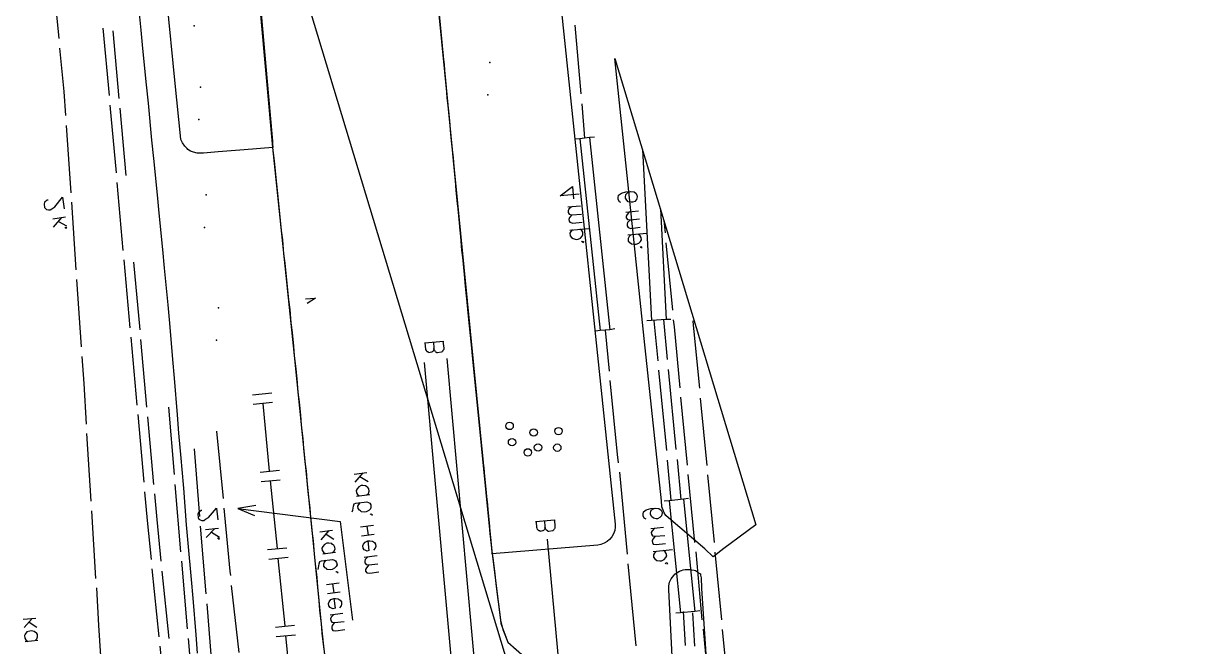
# Model space of a CAD drawing. Header units: metres. Extents: x 5 to 225, y 228 to 542.
# Drawn here: x 115.5 to 178.4, y 460.7 to 494.4 of the extents above; entities that cross this region are included whole.
import ezdxf

# ---------------------------------------------------------------- set-up
doc = ezdxf.new("R2010")
doc.units = ezdxf.units.M
for name, color, linetype in [('BOUNDARY', 7, 'Continuous'), ('CURB', 7, 'Continuous'), ('ELECTR_CABLE', 7, 'Continuous'), ('GAS', 7, 'Continuous'), ('GRASS', 7, 'Continuous'), ('OVERHEAD_POWER_LINE', 7, 'Continuous'), ('ROAD', 7, 'Continuous'), ('TREE', 7, 'Continuous'), ('WATER_PIPELINE', 7, 'Continuous')]:
    doc.layers.add(name, color=color, linetype=linetype)

# ---------------------------------------------------------------- blocks, each defined once
blk = doc.blocks.new('МОЛИНИЯ')
blk.add_circle((0, 0), 0.2)

msp = doc.modelspace()

# ---------------------------------------------------------------- linework, layer by layer
at = {"layer": 'BOUNDARY'}
for points in [[(210.46, 232.699), (117.273, 540.497)], [(121.667, 496.012), (121.865, 494.025), (121.954, 493.032), (122.152, 491.067), (122.263, 490.074), (122.439, 488.087), (122.55, 487.093), (122.748, 485.128), (122.837, 484.135), (123.035, 482.17), (123.124, 481.176), (123.322, 479.19), (123.411, 478.196), (123.565, 476.231), (123.654, 475.238), (123.83, 473.251), (123.896, 472.257), (124.029, 470.911), (124.029, 470.911), (124.073, 470.293), (124.161, 469.299), (124.316, 467.312), (124.404, 466.319), (124.581, 464.354), (124.669, 463.36), (124.824, 461.373), (124.912, 460.38)]]:
    msp.add_lwpolyline(points, dxfattribs=at)
at = {"layer": 'CURB'}
for points in [[(138.004, 494.644), (138.048, 494.114), (138.114, 493.385), (138.158, 492.877), (138.246, 492.149), (138.291, 491.619), (138.357, 490.89), (138.401, 490.383), (138.489, 489.654), (138.533, 489.124), (138.6, 488.396), (138.644, 487.866), (138.732, 487.137), (138.776, 486.63), (138.843, 485.901), (138.887, 485.371), (138.953, 484.643), (139.019, 484.135), (139.085, 483.384), (139.13, 482.876), (139.196, 482.148), (139.262, 481.618), (139.328, 480.889), (139.372, 480.382), (139.439, 479.653), (139.505, 479.123), (139.571, 478.395), (139.615, 477.887), (139.704, 477.136), (139.748, 476.629), (139.814, 475.9), (139.88, 475.37), (139.946, 474.642), (139.991, 474.134), (140.079, 473.405), (140.123, 472.876), (140.211, 472.147), (140.255, 471.639), (140.322, 470.911), (140.388, 470.381), (140.454, 469.652), (140.498, 469.122), (140.587, 468.394), (140.631, 467.886), (140.697, 467.158), (140.763, 466.628), (140.829, 465.899), (140.896, 465.391), (140.984, 464.663), (141.05, 464.133), (141.139, 463.404), (141.205, 462.897), (141.293, 462.168), (141.426, 461.66), (141.69, 460.976), (142.066, 460.623)], [(131.822, 460.203), (131.756, 460.733), (131.667, 461.462), (131.623, 461.969), (131.535, 462.698), (131.491, 463.228), (131.425, 463.956), (131.38, 464.464), (131.292, 465.215), (131.248, 465.723), (131.182, 466.451), (131.116, 466.981), (131.049, 467.709), (131.005, 468.217), (130.917, 468.946), (130.873, 469.476), (130.806, 470.204), (130.74, 470.712), (130.674, 471.441), (130.63, 471.97), (130.542, 472.699), (130.497, 473.229), (130.431, 473.957), (130.365, 474.465), (130.299, 475.194), (130.255, 475.723), (130.166, 476.452), (130.122, 476.96), (130.056, 477.688), (129.99, 478.218), (129.923, 478.947), (129.857, 479.454), (129.791, 480.183), (129.725, 480.713), (129.658, 481.441), (129.592, 481.949), (129.526, 482.7), (129.46, 483.208), (129.394, 483.936), (129.327, 484.466), (129.261, 485.195), (129.217, 485.702), (129.129, 486.431), (129.084, 486.961), (128.996, 487.689), (128.952, 488.197), (128.886, 488.926), (128.842, 489.455), (128.775, 490.184), (128.731, 490.714), (128.665, 491.442), (128.621, 491.95), (128.555, 492.679), (128.51, 493.208), (128.444, 493.937), (128.4, 494.445)]]:
    msp.add_lwpolyline(points, dxfattribs=at)
at = {"layer": 'ELECTR_CABLE'}
for points in [[(117.075, 497.204), (117.428, 493.562)], [(119.812, 494.136), (120.143, 490.493)], [(120.342, 493.981), (120.673, 490.338)], [(145.311, 494.29), (145.642, 490.581)], [(117.472, 493.054), (117.693, 490.714), (117.693, 490.714), (117.781, 489.411)], [(120.187, 489.963), (120.519, 486.32)], [(120.717, 489.809), (121.048, 486.166)], [(145.686, 490.051), (145.841, 488.197)], [(117.825, 488.881), (118.068, 485.239)], [(146.371, 488.241), (146.106, 488.219), (146.106, 488.219), (145.576, 488.153), (145.576, 488.153), (145.333, 488.131)], [(145.576, 488.153), (146.68, 477.799)], [(146.106, 488.219), (147.21, 477.843)], [(148.966, 487.582), (149.462, 478.351)], [(120.563, 485.791), (120.894, 482.126)], [(145.554, 485.172), (144.516, 485.084), (144.516, 485.084), (145.179, 485.57), (145.179, 485.57), (145.245, 484.908)], [(147.806, 484.709), (147.717, 484.753), (147.717, 484.753), (147.651, 484.885), (147.651, 484.885), (147.651, 484.974), (147.651, 484.974), (147.673, 485.106), (147.673, 485.106), (147.828, 485.217), (147.828, 485.217), (148.071, 485.283), (148.071, 485.283), (148.314, 485.305), (148.314, 485.305), (148.512, 485.283), (148.512, 485.283), (148.623, 485.195), (148.623, 485.195), (148.689, 485.062), (148.689, 485.062), (148.689, 485.018), (148.689, 485.018), (148.645, 484.885), (148.645, 484.885), (148.556, 484.775), (148.556, 484.775), (148.424, 484.731), (148.424, 484.731), (148.358, 484.731), (148.358, 484.731), (148.203, 484.753), (148.203, 484.753), (148.115, 484.841), (148.115, 484.841), (148.049, 484.952), (148.049, 484.952), (148.049, 484.996), (148.049, 484.996), (148.071, 485.15), (148.071, 485.15), (148.159, 485.239), (148.159, 485.239), (148.314, 485.305)], [(116.854, 484.841), (116.788, 484.841), (116.788, 484.841), (116.699, 484.775), (116.699, 484.775), (116.655, 484.731), (116.655, 484.731), (116.633, 484.621), (116.633, 484.621), (116.655, 484.444), (116.655, 484.444), (116.721, 484.378), (116.721, 484.378), (116.765, 484.334), (116.765, 484.334), (116.876, 484.311), (116.876, 484.311), (116.964, 484.311), (116.964, 484.311), (117.052, 484.378), (117.052, 484.378), (117.207, 484.488), (117.207, 484.488), (117.626, 484.996), (117.626, 484.996), (117.715, 484.378)], [(118.112, 484.731), (118.355, 481.088)], [(144.936, 484.488), (145.62, 484.532)], [(117.097, 483.826), (117.781, 483.936)], [(117.141, 483.384), (117.582, 483.914)], [(145.134, 484.488), (144.98, 484.356), (144.98, 484.356), (144.958, 484.267), (144.958, 484.267), (144.958, 484.179), (144.958, 484.179), (145.002, 484.091), (145.002, 484.091), (145.157, 484.047), (145.157, 484.047), (145.664, 484.091)], [(145.157, 484.047), (145.024, 483.914), (145.024, 483.914), (144.98, 483.804), (144.98, 483.804), (145.002, 483.715), (145.002, 483.715), (145.046, 483.649), (145.046, 483.649), (145.201, 483.605), (145.201, 483.605), (145.708, 483.649)], [(148.071, 484.201), (148.755, 484.267)], [(148.269, 484.223), (148.137, 484.069), (148.137, 484.069), (148.093, 483.98), (148.093, 483.98), (148.093, 483.892), (148.093, 483.892), (148.159, 483.804), (148.159, 483.804), (148.314, 483.782), (148.314, 483.782), (148.799, 483.826)], [(149.935, 484.381), (150.256, 478.395)], [(117.406, 483.693), (117.847, 483.45)], [(117.759, 483.34), (117.803, 483.384), (117.803, 483.384), (117.847, 483.362), (117.847, 483.362), (117.803, 483.296)], [(145.046, 483.23), (146.084, 483.318)], [(145.179, 483.252), (145.09, 483.141), (145.09, 483.141), (145.046, 483.053), (145.046, 483.053), (145.068, 482.921), (145.068, 482.921), (145.134, 482.832), (145.134, 482.832), (145.223, 482.766), (145.223, 482.766), (145.377, 482.722), (145.377, 482.722), (145.488, 482.744), (145.488, 482.744), (145.62, 482.788), (145.62, 482.788), (145.708, 482.899), (145.708, 482.899), (145.753, 482.987), (145.753, 482.987), (145.753, 483.119), (145.753, 483.119), (145.686, 483.208), (145.686, 483.208), (145.576, 483.274)], [(148.314, 483.782), (148.159, 483.627), (148.159, 483.627), (148.137, 483.539), (148.137, 483.539), (148.137, 483.45), (148.137, 483.45), (148.203, 483.362), (148.203, 483.362), (148.336, 483.318), (148.336, 483.318), (148.843, 483.384)], [(150.13, 483.738), (150.19, 483.075)], [(145.686, 482.567), (145.731, 482.634), (145.731, 482.634), (145.797, 482.589), (145.797, 482.589), (145.753, 482.545)], [(148.181, 482.965), (149.219, 483.053)], [(148.336, 482.965), (148.247, 482.876), (148.247, 482.876), (148.203, 482.766), (148.203, 482.766), (148.203, 482.634), (148.203, 482.634), (148.269, 482.567), (148.269, 482.567), (148.38, 482.479), (148.38, 482.479), (148.534, 482.457), (148.534, 482.457), (148.623, 482.457), (148.623, 482.457), (148.777, 482.523), (148.777, 482.523), (148.865, 482.611), (148.865, 482.611), (148.91, 482.7), (148.91, 482.7), (148.888, 482.832), (148.888, 482.832), (148.843, 482.921), (148.843, 482.921), (148.733, 483.009)], [(148.843, 482.302), (148.888, 482.347), (148.888, 482.347), (148.932, 482.302), (148.932, 482.302), (148.888, 482.258)], [(150.234, 482.545), (150.587, 478.903)], [(120.938, 481.618), (121.269, 477.953)], [(121.468, 481.486), (121.799, 477.843)], [(118.377, 480.558), (118.642, 476.916)], [(150.499, 478.395), (150.256, 478.395), (150.256, 478.395), (149.462, 478.351), (149.462, 478.351), (149.197, 478.329)], [(149.815, 476.165), (149.594, 478.329)], [(150.323, 476.231), (150.124, 478.395)], [(150.632, 478.373), (150.676, 477.997), (150.676, 477.997), (150.985, 474.708)], [(151.691, 478.329), (151.713, 478.086), (151.713, 478.086), (152.045, 474.686)], [(147.475, 477.887), (147.21, 477.843), (147.21, 477.843), (146.68, 477.799), (146.68, 477.799), (146.437, 477.777)], [(146.945, 477.821), (147.166, 475.613)], [(121.313, 477.445), (121.645, 473.781)], [(121.843, 477.313), (122.174, 473.67)], [(118.664, 476.408), (118.774, 474.951), (118.774, 474.951), (118.907, 472.743)], [(147.21, 475.105), (147.607, 471.109), (147.607, 471.109), (147.651, 470.668)], [(150.278, 471.33), (149.859, 475.657)], [(150.786, 471.374), (150.367, 475.701)], [(151.029, 474.2), (151.382, 470.535)], [(152.089, 474.156), (152.442, 470.513)], [(121.689, 473.273), (122.02, 469.608)], [(123.676, 470.028), (123.367, 473.67)], [(122.219, 473.14), (122.55, 469.498)], [(118.929, 472.235), (119.15, 468.593)], [(126.325, 468.725), (125.972, 472.368)], [(124.735, 471.418), (125.022, 467.754)], [(150.521, 468.637), (150.323, 470.8)], [(151.051, 468.681), (150.852, 470.844)], [(133.389, 470.05), (134.074, 470.138)], [(133.434, 469.608), (133.875, 470.116)], [(147.717, 470.16), (148.137, 465.723)], [(124.029, 465.855), (123.72, 469.498)], [(134.074, 468.924), (134.162, 469.012), (134.162, 469.012), (134.206, 469.122), (134.206, 469.122), (134.184, 469.255), (134.184, 469.255), (134.118, 469.321), (134.118, 469.321), (134.074, 469.365), (134.074, 469.365), (134.008, 469.409), (134.008, 469.409), (133.853, 469.432), (133.853, 469.432), (133.765, 469.432), (133.765, 469.432), (133.632, 469.365), (133.632, 469.365), (133.544, 469.255), (133.544, 469.255), (133.5, 469.167), (133.5, 469.167), (133.522, 469.034), (133.522, 469.034), (133.566, 468.946), (133.566, 468.946), (133.676, 468.88)], [(133.699, 469.917), (134.14, 469.652)], [(151.426, 470.028), (151.78, 466.363)], [(152.486, 470.006), (152.839, 466.363)], [(122.064, 469.1), (122.196, 467.555), (122.196, 467.555), (122.417, 465.436)], [(122.594, 468.99), (122.726, 467.599), (122.726, 467.599), (122.947, 465.347)], [(133.522, 468.857), (134.228, 468.946)], [(125.155, 468.085), (125.111, 468.085), (125.111, 468.085), (125.022, 468.019), (125.022, 468.019), (124.978, 467.974), (124.978, 467.974), (124.934, 467.886), (124.934, 467.886), (124.956, 467.709), (124.956, 467.709), (125, 467.621), (125, 467.621), (125.066, 467.577), (125.066, 467.577), (125.155, 467.555), (125.155, 467.555), (125.265, 467.555), (125.265, 467.555), (125.353, 467.621), (125.353, 467.621), (125.508, 467.709), (125.508, 467.709), (125.95, 468.217), (125.95, 468.217), (126.016, 467.577)], [(126.722, 464.575), (126.678, 464.817), (126.678, 464.817), (126.369, 468.217)], [(128.069, 468.35), (127.098, 468.195), (127.098, 468.195), (132.639, 467.489), (132.639, 467.489), (133.301, 462.168)], [(127.098, 468.195), (128.003, 467.82)], [(133.279, 468.019), (133.323, 468.107), (133.323, 468.107), (133.345, 468.328), (133.345, 468.328), (133.389, 468.438), (133.389, 468.438), (133.478, 468.482), (133.478, 468.482), (134.074, 468.548), (134.074, 468.548), (134.162, 468.526), (134.162, 468.526), (134.228, 468.482), (134.228, 468.482), (134.295, 468.394), (134.295, 468.394), (134.295, 468.261), (134.295, 468.261), (134.273, 468.173), (134.273, 468.173), (134.184, 468.085), (134.184, 468.085), (134.03, 468.019), (134.03, 468.019), (133.941, 467.997), (133.941, 467.997), (133.787, 468.019), (133.787, 468.019), (133.721, 468.063), (133.721, 468.063), (133.676, 468.107), (133.676, 468.107), (133.61, 468.195), (133.61, 468.195), (133.588, 468.328), (133.588, 468.328), (133.632, 468.416), (133.632, 468.416), (133.721, 468.526)], [(149.175, 467.621), (149.064, 467.665), (149.064, 467.665), (148.998, 467.798), (148.998, 467.798), (148.998, 467.886), (148.998, 467.886), (149.02, 468.019), (149.02, 468.019), (149.175, 468.129), (149.175, 468.129), (149.417, 468.195), (149.417, 468.195), (149.66, 468.217), (149.66, 468.217), (149.859, 468.195), (149.859, 468.195), (149.969, 468.107), (149.969, 468.107), (150.036, 467.997), (150.036, 467.997), (150.036, 467.952), (150.036, 467.952), (149.991, 467.798), (149.991, 467.798), (149.903, 467.709), (149.903, 467.709), (149.771, 467.643), (149.771, 467.643), (149.704, 467.643), (149.704, 467.643), (149.572, 467.665), (149.572, 467.665), (149.462, 467.754), (149.462, 467.754), (149.395, 467.886), (149.395, 467.886), (149.395, 467.93), (149.395, 467.93), (149.417, 468.063), (149.417, 468.063), (149.506, 468.151), (149.506, 468.151), (149.66, 468.217)], [(151.448, 468.725), (151.184, 468.703), (151.184, 468.703), (150.411, 468.615), (150.411, 468.615), (150.146, 468.593)], [(150.411, 468.615), (151.029, 462.566)], [(151.184, 468.703), (151.802, 462.632)], [(119.194, 468.063), (119.415, 464.42)], [(134.25, 467.864), (134.295, 467.908), (134.295, 467.908), (134.361, 467.864), (134.361, 467.864), (134.317, 467.82)], [(125.066, 467.246), (125.376, 463.581)], [(125.353, 467.069), (126.06, 467.136)], [(125.398, 466.628), (125.861, 467.113)], [(125.685, 466.915), (126.104, 466.65)], [(131.535, 466.937), (132.219, 467.025)], [(131.601, 466.495), (132.043, 467.003)], [(133.721, 467.202), (134.427, 467.29)], [(134.074, 467.246), (134.14, 466.76)], [(149.417, 467.113), (150.102, 467.18)], [(149.616, 467.136), (149.484, 466.981), (149.484, 466.981), (149.439, 466.893), (149.439, 466.893), (149.462, 466.804), (149.462, 466.804), (149.506, 466.716), (149.506, 466.716), (149.66, 466.694), (149.66, 466.694), (150.168, 466.738)], [(126.016, 466.561), (126.06, 466.606), (126.06, 466.606), (126.104, 466.561), (126.104, 466.561), (126.06, 466.517)], [(132.219, 465.811), (132.308, 465.899), (132.308, 465.899), (132.352, 466.01), (132.352, 466.01), (132.33, 466.142), (132.33, 466.142), (132.286, 466.208), (132.286, 466.208), (132.219, 466.252), (132.219, 466.252), (132.175, 466.297), (132.175, 466.297), (132.021, 466.319), (132.021, 466.319), (131.91, 466.319), (131.91, 466.319), (131.778, 466.252), (131.778, 466.252), (131.69, 466.142), (131.69, 466.142), (131.645, 466.054), (131.645, 466.054), (131.667, 465.921), (131.667, 465.921), (131.734, 465.833), (131.734, 465.833), (131.822, 465.767)], [(131.866, 466.804), (132.286, 466.539)], [(133.787, 466.716), (134.471, 466.804)], [(134.118, 466.451), (134.184, 465.921), (134.184, 465.921), (134.096, 465.899), (134.096, 465.899), (133.986, 465.943), (133.986, 465.943), (133.919, 465.965), (133.919, 465.965), (133.875, 466.054), (133.875, 466.054), (133.853, 466.186), (133.853, 466.186), (133.897, 466.274), (133.897, 466.274), (133.986, 466.385), (133.986, 466.385), (134.118, 466.451), (134.118, 466.451), (134.228, 466.451), (134.228, 466.451), (134.383, 466.429), (134.383, 466.429), (134.493, 466.363), (134.493, 466.363), (134.537, 466.274), (134.537, 466.274), (134.56, 466.142), (134.56, 466.142), (134.515, 466.054), (134.515, 466.054), (134.427, 465.943)], [(149.66, 466.694), (149.528, 466.539), (149.528, 466.539), (149.484, 466.451), (149.484, 466.451), (149.506, 466.363), (149.506, 466.363), (149.55, 466.274), (149.55, 466.274), (149.704, 466.252), (149.704, 466.252), (150.212, 466.297)], [(131.69, 465.745), (132.374, 465.833)], [(133.919, 465.568), (134.626, 465.656)], [(149.55, 465.877), (150.587, 465.987)], [(149.704, 465.877), (149.616, 465.789), (149.616, 465.789), (149.572, 465.7), (149.572, 465.7), (149.572, 465.568), (149.572, 465.568), (149.638, 465.48), (149.638, 465.48), (149.749, 465.391), (149.749, 465.391), (149.903, 465.369), (149.903, 465.369), (149.991, 465.369), (149.991, 465.369), (150.146, 465.436), (150.146, 465.436), (150.234, 465.546), (150.234, 465.546), (150.278, 465.634), (150.278, 465.634), (150.256, 465.767), (150.256, 465.767), (150.19, 465.855), (150.19, 465.855), (150.102, 465.921)], [(151.846, 465.855), (152.177, 462.19)], [(152.884, 465.833), (153.237, 462.19)], [(124.382, 461.705), (124.073, 465.347)], [(131.447, 464.906), (131.469, 464.994), (131.469, 464.994), (131.491, 465.215), (131.491, 465.215), (131.535, 465.325), (131.535, 465.325), (131.623, 465.369), (131.623, 465.369), (132.219, 465.436), (132.219, 465.436), (132.33, 465.413), (132.33, 465.413), (132.374, 465.369), (132.374, 465.369), (132.44, 465.281), (132.44, 465.281), (132.462, 465.149), (132.462, 465.149), (132.418, 465.06), (132.418, 465.06), (132.33, 464.972), (132.33, 464.972), (132.197, 464.906), (132.197, 464.906), (132.087, 464.884), (132.087, 464.884), (131.932, 464.906), (131.932, 464.906), (131.888, 464.95), (131.888, 464.95), (131.822, 464.994), (131.822, 464.994), (131.756, 465.082), (131.756, 465.082), (131.756, 465.215), (131.756, 465.215), (131.778, 465.303), (131.778, 465.303), (131.866, 465.413)], [(134.118, 465.59), (133.986, 465.436), (133.986, 465.436), (133.963, 465.347), (133.963, 465.347), (133.963, 465.259), (133.963, 465.259), (134.03, 465.171), (134.03, 465.171), (134.184, 465.149), (134.184, 465.149), (134.67, 465.215)], [(134.184, 465.149), (134.052, 464.994), (134.052, 464.994), (134.008, 464.906), (134.008, 464.906), (134.008, 464.817), (134.008, 464.817), (134.074, 464.729), (134.074, 464.729), (134.228, 464.707), (134.228, 464.707), (134.714, 464.773)], [(148.181, 465.215), (148.601, 460.777)], [(150.212, 465.215), (150.256, 465.281), (150.256, 465.281), (150.323, 465.237), (150.323, 465.237), (150.278, 465.171)], [(122.461, 464.928), (122.837, 461.263)], [(122.991, 464.817), (123.367, 461.175)], [(132.396, 464.751), (132.44, 464.795), (132.44, 464.795), (132.506, 464.751), (132.506, 464.751), (132.462, 464.707)], [(119.459, 463.912), (119.569, 461.881), (119.569, 461.881), (119.68, 460.247)], [(127.164, 460.424), (126.766, 464.045)], [(131.888, 464.089), (132.573, 464.177)], [(132.219, 464.133), (132.286, 463.647)], [(131.954, 463.603), (132.639, 463.691)], [(132.286, 463.338), (132.352, 462.808), (132.352, 462.808), (132.241, 462.786), (132.241, 462.786), (132.131, 462.83), (132.131, 462.83), (132.087, 462.853), (132.087, 462.853), (132.021, 462.941), (132.021, 462.941), (131.999, 463.073), (131.999, 463.073), (132.043, 463.162), (132.043, 463.162), (132.131, 463.272), (132.131, 463.272), (132.286, 463.338), (132.286, 463.338), (132.374, 463.338), (132.374, 463.338), (132.528, 463.316), (132.528, 463.316), (132.639, 463.25), (132.639, 463.25), (132.705, 463.162), (132.705, 463.162), (132.705, 463.029), (132.705, 463.029), (132.683, 462.941), (132.683, 462.941), (132.595, 462.83)], [(125.42, 463.051), (125.707, 459.386)], [(132.087, 462.455), (132.771, 462.543)], [(152.067, 462.676), (151.802, 462.632), (151.802, 462.632), (151.029, 462.566), (151.029, 462.566), (150.764, 462.543)], [(151.161, 462.632), (151.272, 460.799)], [(151.669, 462.566), (151.78, 460.755)], [(115.507, 462.212), (116.191, 462.279)], [(115.551, 461.771), (115.993, 462.256)], [(115.816, 462.058), (116.236, 461.793)], [(132.286, 462.477), (132.153, 462.323), (132.153, 462.323), (132.109, 462.234), (132.109, 462.234), (132.131, 462.146), (132.131, 462.146), (132.175, 462.058), (132.175, 462.058), (132.33, 462.036), (132.33, 462.036), (132.838, 462.102)], [(132.33, 462.036), (132.197, 461.881), (132.197, 461.881), (132.175, 461.793), (132.175, 461.793), (132.175, 461.705), (132.175, 461.705), (132.241, 461.616), (132.241, 461.616), (132.396, 461.594), (132.396, 461.594), (132.882, 461.66)], [(116.147, 461.064), (116.236, 461.153), (116.236, 461.153), (116.28, 461.263), (116.28, 461.263), (116.28, 461.395), (116.28, 461.395), (116.214, 461.484), (116.214, 461.484), (116.169, 461.506), (116.169, 461.506), (116.103, 461.55), (116.103, 461.55), (115.949, 461.594), (115.949, 461.594), (115.86, 461.572), (115.86, 461.572), (115.706, 461.528), (115.706, 461.528), (115.617, 461.418), (115.617, 461.418), (115.573, 461.329), (115.573, 461.329), (115.595, 461.197), (115.595, 461.197), (115.64, 461.108), (115.64, 461.108), (115.75, 461.02)], [(152.243, 461.682), (152.597, 458.018)], [(153.281, 461.66), (153.634, 458.018)], [(115.617, 461.02), (116.302, 461.086)], [(122.881, 460.755), (123.256, 457.09)], [(124.735, 457.532), (124.426, 461.175)]]:
    msp.add_lwpolyline(points, dxfattribs=at)
at = {"layer": 'GAS'}
for points in [[(127.892, 474.333), (128.93, 474.443)], [(127.936, 473.825), (128.974, 473.935)], [(128.82, 470.204), (128.466, 473.869)], [(128.312, 470.16), (129.349, 470.27)], [(128.356, 469.652), (129.394, 469.741)], [(129.239, 466.032), (128.864, 469.696)], [(128.709, 465.987), (129.747, 466.076)], [(128.775, 465.458), (129.813, 465.568)], [(129.658, 461.859), (129.283, 465.502)], [(129.129, 461.793), (130.166, 461.903)], [(129.173, 461.285), (130.21, 461.373)], [(130.056, 457.664), (129.703, 461.329)]]:
    msp.add_lwpolyline(points, dxfattribs=at)
at = {"layer": 'GRASS'}
for points in [[(127.87, 500.406), (128.687, 491.244), (128.93, 488.418), (128.952, 488.219), (128.974, 488.042), (128.974, 487.866), (128.996, 487.711), (128.996, 487.689), (127.451, 487.557), (126.038, 487.446), (125.243, 487.38), (124.912, 487.38), (124.713, 487.424), (124.537, 487.491), (124.404, 487.579), (124.36, 487.623), (124.228, 487.755), (124.117, 487.932), (124.029, 488.109), (124.007, 488.307), (123.72, 491.133), (122.815, 500.295)], [(144.56, 495.35), (147.497, 467.356), (147.497, 467.18), (147.475, 467.003), (147.408, 466.826), (147.32, 466.672), (147.188, 466.517), (147.055, 466.407), (146.901, 466.319), (146.724, 466.252), (146.547, 466.208), (140.852, 465.745), (140.829, 466.098), (140.829, 466.12), (140.807, 466.186), (140.807, 466.274), (140.785, 466.385), (140.785, 466.517), (140.763, 466.672), (140.741, 466.849), (140.719, 467.025), (140.719, 467.224), (137.937, 495.217)], [(150.61, 459.475), (150.389, 463.824), (150.389, 464.023), (150.433, 464.221), (150.521, 464.398), (150.654, 464.575), (150.72, 464.641), (150.786, 464.707), (150.874, 464.751), (150.963, 464.817), (151.073, 464.84), (151.161, 464.884), (151.272, 464.906), (151.559, 464.906), (151.625, 464.884), (151.758, 464.862), (151.824, 464.84), (151.934, 464.773), (152, 464.729), (152.111, 464.663), (152.111, 464.597), (152.133, 464.442), (152.133, 464.265), (152.155, 464.067), (152.155, 463.868), (152.442, 459.519)]]:
    msp.add_lwpolyline(points, dxfattribs=at)
msp.add_lwpolyline([(153.369, 466.032), (152.795, 465.59), (152.332, 466.01), (150.367, 467.687), (150.234, 467.82), (150.146, 467.952), (150.08, 468.107), (150.013, 468.283), (150.013, 468.306), (149.992, 468.608), (149.991, 468.615), (149.064, 477.379), (148.137, 486.166), (147.481, 492.488), (155.102, 467.315)], close=True, dxfattribs=at)
at = {"layer": 'OVERHEAD_POWER_LINE'}
msp.add_lwpolyline([(130.762, 479.521), (131.292, 479.543), (131.292, 479.543), (130.851, 479.256)], dxfattribs=at)
at = {"layer": 'ROAD'}
for points in [[(137.937, 495.24), (138.644, 487.91), (139.571, 478.395), (139.748, 476.673), (140.763, 466.517), (140.852, 465.745), (141.315, 462.014), (141.315, 461.992), (141.69, 460.976), (143.037, 459.784)], [(131.888, 459.541), (131.756, 460.755), (131.645, 461.771), (131.645, 461.793), (131.27, 465.546), (131.182, 466.319), (130.166, 476.452), (129.99, 478.174), (128.996, 487.689), (128.334, 495.041)]]:
    msp.add_lwpolyline(points, dxfattribs=at)
at = {"layer": 'TREE'}
for p in [(124.743, 494.246), (140.719, 492.278), (125.088, 490.942), (140.616, 490.537), (124.986, 489.19), (125.398, 485.125), (125.295, 483.362), (126.06, 479.032), (125.957, 477.291)]:
    msp.add_point(p, dxfattribs=at)
at = {"layer": 'WATER_PIPELINE'}
for points in [[(137.187, 477.136), (138.224, 477.225)], [(138.18, 477.225), (138.224, 476.849), (138.224, 476.849), (138.224, 476.827), (138.224, 476.827), (138.224, 476.783), (138.224, 476.783), (138.202, 476.739), (138.202, 476.739), (138.18, 476.717), (138.18, 476.717), (138.158, 476.673), (138.158, 476.673), (138.136, 476.651), (138.136, 476.651), (138.092, 476.629), (138.092, 476.629), (137.893, 476.607), (137.893, 476.607), (137.849, 476.607), (137.849, 476.607), (137.805, 476.629), (137.805, 476.629), (137.783, 476.651), (137.783, 476.651), (137.761, 476.695), (137.761, 476.695), (137.739, 476.717), (137.739, 476.717), (137.717, 476.761), (137.717, 476.761), (137.717, 476.805), (137.717, 476.805), (137.695, 476.849), (137.695, 476.849), (137.695, 476.783), (137.695, 476.783), (137.672, 476.761), (137.672, 476.761), (137.672, 476.717), (137.672, 476.717), (137.65, 476.695), (137.65, 476.695), (137.628, 476.673), (137.628, 476.673), (137.606, 476.651), (137.606, 476.651), (137.584, 476.629), (137.584, 476.629), (137.562, 476.629), (137.562, 476.629), (137.43, 476.607), (137.43, 476.607), (137.408, 476.629), (137.408, 476.629), (137.385, 476.629), (137.385, 476.629), (137.363, 476.651), (137.363, 476.651), (137.341, 476.651), (137.341, 476.651), (137.319, 476.673), (137.319, 476.673), (137.297, 476.717), (137.297, 476.717), (137.253, 476.783), (137.253, 476.783), (137.253, 476.805), (137.253, 476.805), (137.231, 477.136)], [(137.672, 477.181), (137.695, 476.849)], [(137.165, 476.077), (139.593, 449.275), (139.593, 449.275), (141.845, 425.719)], [(138.401, 476.297), (140.829, 449.408), (140.829, 449.408), (143.103, 425.829)], [(143.192, 467.489), (144.229, 467.577)], [(144.207, 467.577), (144.229, 467.202), (144.229, 467.202), (144.229, 467.18), (144.229, 467.18), (144.229, 467.136), (144.229, 467.136), (144.207, 467.091), (144.207, 467.091), (144.185, 467.069), (144.185, 467.069), (144.163, 467.025), (144.163, 467.025), (144.141, 467.003), (144.141, 467.003), (144.119, 466.981), (144.119, 466.981), (144.097, 466.981), (144.097, 466.981), (143.898, 466.959), (143.898, 466.959), (143.854, 466.959), (143.854, 466.959), (143.832, 466.981), (143.832, 466.981), (143.788, 467.025), (143.788, 467.025), (143.766, 467.047), (143.766, 467.047), (143.744, 467.069), (143.744, 467.069), (143.722, 467.113), (143.722, 467.113), (143.722, 467.158), (143.722, 467.158), (143.699, 467.202), (143.699, 467.202), (143.699, 467.136), (143.699, 467.136), (143.699, 467.113), (143.699, 467.113), (143.677, 467.069), (143.677, 467.069), (143.655, 467.047), (143.655, 467.047), (143.633, 467.025), (143.633, 467.025), (143.611, 467.003), (143.611, 467.003), (143.589, 466.981), (143.589, 466.981), (143.567, 466.981), (143.567, 466.981), (143.435, 466.959), (143.435, 466.959), (143.435, 466.981), (143.435, 466.981), (143.39, 466.981), (143.39, 466.981), (143.368, 467.003), (143.368, 467.003), (143.346, 467.003), (143.346, 467.003), (143.324, 467.025), (143.324, 467.025), (143.302, 467.069), (143.302, 467.069), (143.28, 467.136), (143.28, 467.136), (143.258, 467.158), (143.258, 467.158), (143.236, 467.489)], [(143.677, 467.533), (143.699, 467.202)], [(143.81, 466.539), (148.291, 418.323)]]:
    msp.add_lwpolyline(points, dxfattribs=at)

# ---------------------------------------------------------------- block references
at = {"layer": 'BUSH'}
for p in [(141.787, 472.651), (144.43, 472.374), (141.919, 471.772), (143.089, 472.299), (142.771, 471.223), (143.322, 471.492), (144.364, 471.478)]:
    msp.add_blockref('МОЛИНИЯ', p, dxfattribs=at)

doc.saveas('drawing.dxf')
